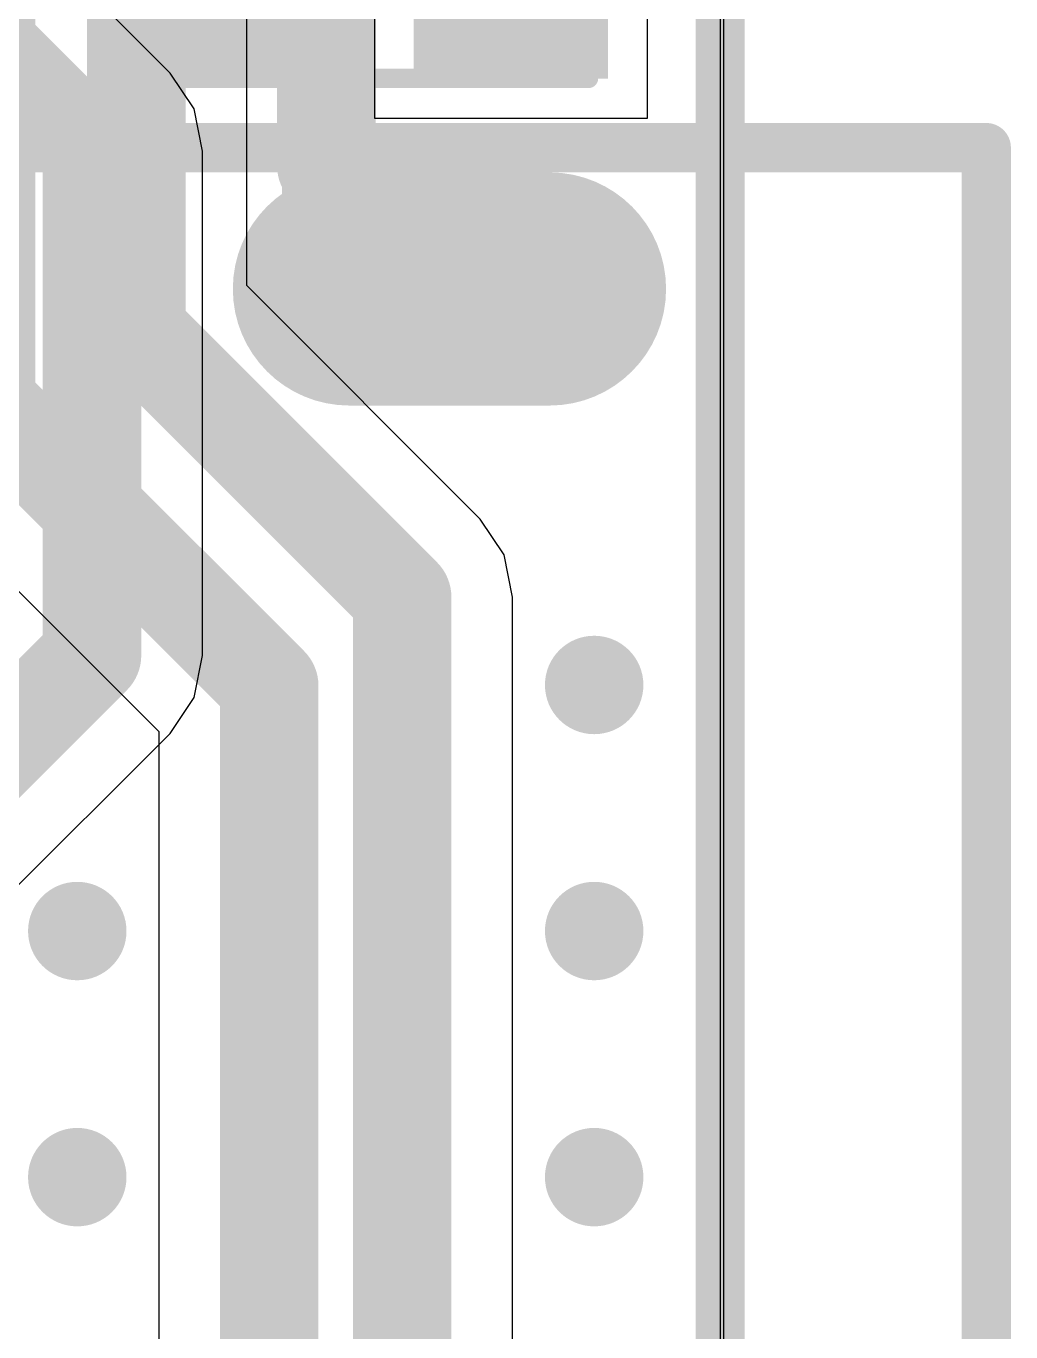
# Model space of a CAD drawing. Header units: millimetres. Extents: x -0.01 to 1.06, y -0.37 to 1.79.
# Drawn here: x 0.859 to 1.059, y 0.985 to 1.2503 of the extents above; entities that cross this region are included whole.
import ezdxf

# ---------------------------------------------------------------- set-up
doc = ezdxf.new("R2010")
doc.units = ezdxf.units.MM
doc.header["$MEASUREMENT"] = 0
for name, color, linetype in [('BottomLayer', 5, 'Continuous'), ('BottomSolder', 6, 'Continuous'), ('Mechanical1', 6, 'Continuous'), ('MultiLayer', 9, 'Continuous'), ('PadHoleLayer', 156, 'Continuous'), ('TopLayer', 1, 'Continuous'), ('TopOverlay', 2, 'Continuous'), ('TopPaste', 8, 'Continuous'), ('TopSolder', 216, 'Continuous'), ('ViaHoleLayer', 16, 'Continuous')]:
    doc.layers.add(name, color=color, linetype=linetype)

# ---------------------------------------------------------------- blocks, each defined once
blk = doc.blocks.new('_________C_45')
at = {"layer": 'BottomLayer'}
h = blk.add_hatch(color=5, dxfattribs=at)
edge = h.paths.add_edge_path()
edge.add_arc((0.17028, -0.11627), 0.01969, 180, 360)
edge.add_line((0.18996, -0.11627), (0.18996, -0.07564))
edge.add_arc((0.17028, -0.07564), 0.01969, 0, 180)
edge.add_line((0.15059, -0.07564), (0.15059, -0.11627))
at = {"layer": 'BottomSolder'}
h = blk.add_hatch(color=6, dxfattribs=at)
edge = h.paths.add_edge_path()
edge.add_arc((0.17028, -0.11627), 0.02369, 180, 360)
edge.add_line((0.19396, -0.11627), (0.19396, -0.07564))
edge.add_arc((0.17028, -0.07564), 0.02369, 0, 180)
edge.add_line((0.14659, -0.07564), (0.14659, -0.11627))
at = {"layer": 'MultiLayer'}
h = blk.add_hatch(color=9, dxfattribs=at)
edge = h.paths.add_edge_path()
edge.add_arc((0.17028, -0.11627), 0.01969, 180, 360)
edge.add_line((0.18996, -0.11627), (0.18996, -0.07564))
edge.add_arc((0.17028, -0.07564), 0.01969, 0, 180)
edge.add_line((0.15059, -0.07564), (0.15059, -0.11627))
at = {"layer": 'PadHoleLayer'}
h = blk.add_hatch(color=156, dxfattribs=at)
edge = h.paths.add_edge_path()
edge.add_arc((0.17028, -0.11111), 0.00984, 180, 360)
edge.add_line((0.18012, -0.11111), (0.18012, -0.0808))
edge.add_arc((0.17028, -0.0808), 0.00984, 0, 180)
edge.add_line((0.16043, -0.0808), (0.16043, -0.11111))
at = {"layer": 'TopLayer'}
h = blk.add_hatch(color=1, dxfattribs=at)
edge = h.paths.add_edge_path()
edge.add_arc((0.17028, -0.11627), 0.01969, 180, 360)
edge.add_line((0.18996, -0.11627), (0.18996, -0.07564))
edge.add_arc((0.17028, -0.07564), 0.01969, 0, 180)
edge.add_line((0.15059, -0.07564), (0.15059, -0.11627))
at = {"layer": 'TopSolder'}
h = blk.add_hatch(color=216, dxfattribs=at)
edge = h.paths.add_edge_path()
edge.add_arc((0.17028, -0.11627), 0.02369, 180, 360)
edge.add_line((0.19396, -0.11627), (0.19396, -0.07564))
edge.add_arc((0.17028, -0.07564), 0.02369, 0, 180)
edge.add_line((0.14659, -0.07564), (0.14659, -0.11627))
at = {"layer": 'TopOverlay', "const_width": 0.01}
for points in [[(0.199, 0.128), (0.199, -0.205)], [(-0.2, -0.205), (0.199, -0.205)]]:
    blk.add_lwpolyline(points, dxfattribs=at)
at = {"layer": 'TopOverlay', "const_width": 0.005}
blk.add_lwpolyline([(0.1965, -0.205, 1), (0.2015, -0.205, 1)], format="xyb", close=True, dxfattribs=at)
blk.add_lwpolyline([(0.1965, -0.205, 1), (0.2015, -0.205, 1)], format="xyb", close=True, dxfattribs=at)
blk = doc.blocks.new('CAP_0603_47')
at = {"layer": 'TopLayer'}
for points in [[(-0.04724, -0.01772), (-0.04724, 0.01772), (-0.01575, 0.01772), (-0.01575, -0.01772)], [(0.01575, -0.01772), (0.01575, 0.01772), (0.04724, 0.01772), (0.04724, -0.01772)]]:
    blk.add_hatch(color=1, dxfattribs=at).paths.add_polyline_path(points)
at = {"layer": 'TopPaste'}
for points in [[(-0.04724, -0.01772), (-0.04724, 0.01772), (-0.01575, 0.01772), (-0.01575, -0.01772)], [(0.01575, -0.01772), (0.01575, 0.01772), (0.04724, 0.01772), (0.04724, -0.01772)]]:
    blk.add_hatch(color=8, dxfattribs=at).paths.add_polyline_path(points)
at = {"layer": 'TopSolder'}
for points in [[(-0.05124, -0.02172), (-0.05124, 0.02172), (-0.01175, 0.02172), (-0.01175, -0.02172)], [(0.01175, -0.02172), (0.01175, 0.02172), (0.05124, 0.02172), (0.05124, -0.02172)]]:
    blk.add_hatch(color=216, dxfattribs=at).paths.add_polyline_path(points)
at = {"layer": 'TopOverlay', "const_width": 0.00394}
for points in [[(-0.04724, 0.02165), (0.04724, 0.02165)], [(-0.04724, -0.02165), (0.04724, -0.02165)]]:
    blk.add_lwpolyline(points, dxfattribs=at)
at = {"layer": 'TopOverlay', "const_width": 0.00197}
for points in [[(-0.04823, 0.02165, 1), (-0.04626, 0.02165, 1)], [(0.04626, 0.02165, 1), (0.04823, 0.02165, 1)], [(-0.04823, -0.02165, 1), (-0.04626, -0.02165, 1)], [(0.04626, -0.02165, 1), (0.04823, -0.02165, 1)]]:
    blk.add_lwpolyline(points, format="xyb", close=True, dxfattribs=at)

msp = doc.modelspace()

# ---------------------------------------------------------------- hatches: boundary and pattern name
at = {"layer": 'BottomLayer'}
h = msp.add_hatch(color=5, dxfattribs=at)
edge = h.paths.add_edge_path()
edge.add_arc((0.9744, 1.11641), 0.01, 0, 360)
h = msp.add_hatch(color=5, dxfattribs=at)
edge = h.paths.add_edge_path()
edge.add_arc((0.8694, 1.06641), 0.01, 0, 360)
h = msp.add_hatch(color=5, dxfattribs=at)
edge = h.paths.add_edge_path()
edge.add_arc((0.9744, 1.06641), 0.01, 0, 360)
h = msp.add_hatch(color=5, dxfattribs=at)
edge = h.paths.add_edge_path()
edge.add_arc((0.8694, 1.01641), 0.01, 0, 360)
h = msp.add_hatch(color=5, dxfattribs=at)
edge = h.paths.add_edge_path()
edge.add_arc((0.9744, 1.01641), 0.01, 0, 360)
at = {"layer": 'TopLayer'}
h = msp.add_hatch(color=1, dxfattribs=at)
edge = h.paths.add_edge_path()
edge.add_arc((0.9744, 1.11641), 0.01, 0, 360)
h = msp.add_hatch(color=1, dxfattribs=at)
edge = h.paths.add_edge_path()
edge.add_arc((0.8694, 1.06641), 0.01, 0, 360)
h = msp.add_hatch(color=1, dxfattribs=at)
edge = h.paths.add_edge_path()
edge.add_arc((0.9744, 1.06641), 0.01, 0, 360)
h = msp.add_hatch(color=1, dxfattribs=at)
edge = h.paths.add_edge_path()
edge.add_arc((0.8694, 1.01641), 0.01, 0, 360)
h = msp.add_hatch(color=1, dxfattribs=at)
edge = h.paths.add_edge_path()
edge.add_arc((0.9744, 1.01641), 0.01, 0, 360)
at = {"layer": 'ViaHoleLayer'}
h = msp.add_hatch(color=16, dxfattribs=at)
edge = h.paths.add_edge_path()
edge.add_arc((0.9744, 1.11641), 0.006, 0, 360)
h = msp.add_hatch(color=16, dxfattribs=at)
edge = h.paths.add_edge_path()
edge.add_arc((0.8694, 1.06641), 0.006, 0, 360)
h = msp.add_hatch(color=16, dxfattribs=at)
edge = h.paths.add_edge_path()
edge.add_arc((0.9744, 1.06641), 0.006, 0, 360)
h = msp.add_hatch(color=16, dxfattribs=at)
edge = h.paths.add_edge_path()
edge.add_arc((0.8694, 1.01641), 0.006, 0, 360)
h = msp.add_hatch(color=16, dxfattribs=at)
edge = h.paths.add_edge_path()
edge.add_arc((0.9744, 1.01641), 0.006, 0, 360)

# ---------------------------------------------------------------- linework, layer by layer
at = {"layer": 'BottomLayer'}
for p, q in [((1.00069, 1.552), (1.00069, 0.856)), ((0.90383, 1.19756), (0.90383, 1.37191)), ((0.95126, 1.15013), (0.90383, 1.19756)), ((0.83504, 1.15787), (0.88597, 1.10694)), ((0.95612, 1.14285), (0.95126, 1.15013)), ((0.95783, 1.13427), (0.95612, 1.14285)), ((0.95783, 0.92973), (0.95783, 1.13427)), ((0.88597, 1.10694), (0.88597, 0.9502))]:
    msp.add_line(p, q, dxfattribs=at)
at = {"layer": 'BottomLayer', "const_width": 0.02}
for points in [[(0.8814, 1.18827), (0.8814, 1.37191)], [(0.8509, 1.17373), (0.8509, 1.35741)], [(0.8814, 1.18827), (0.9354, 1.13427)], [(0.8509, 1.17373), (0.9084, 1.11623)], [(0.9354, 0.92973), (0.9354, 1.13427)], [(0.9084, 0.94091), (0.9084, 1.11623)]]:
    msp.add_lwpolyline(points, dxfattribs=at)
at = {"layer": 'BottomLayer', "const_width": 0.01}
for points in [[(0.8764, 1.18827, 1), (0.8864, 1.18827, 1)], [(0.8764, 1.18827, 1), (0.8864, 1.18827, 1)], [(0.8459, 1.17373, 1), (0.8559, 1.17373, 1)], [(0.8459, 1.17373, 1), (0.8559, 1.17373, 1)], [(0.9304, 1.13427, 1), (0.9404, 1.13427, 1)], [(0.9304, 1.13427, 1), (0.9404, 1.13427, 1)], [(0.9034, 1.11623, 1), (0.9134, 1.11623, 1)], [(0.9034, 1.11623, 1), (0.9134, 1.11623, 1)]]:
    msp.add_lwpolyline(points, format="xyb", close=True, dxfattribs=at)
at = {"layer": 'Mechanical1', "const_width": 0.01}
msp.add_lwpolyline([(1, 0.08131), (1, 1.70631)], dxfattribs=at)
at = {"layer": 'TopLayer'}
for p, q in [((1, 1.55131), (1, 0.85531)), ((0.92975, 1.29103), (0.92975, 1.23159)), ((0.98524, 1.23159), (0.98524, 1.29103)), ((0.88826, 1.24074), (0.8594, 1.2696)), ((0.89312, 1.23346), (0.88826, 1.24074)), ((0.89483, 1.22488), (0.89312, 1.23346)), ((0.92975, 1.23159), (0.98524, 1.23159)), ((0.89483, 1.12241), (0.89483, 1.22488)), ((0.89312, 1.11383), (0.89483, 1.12241)), ((0.88826, 1.10655), (0.89312, 1.11383)), ((0.85383, 1.07212), (0.88826, 1.10655))]:
    msp.add_line(p, q, dxfattribs=at)
at = {"layer": 'TopLayer', "const_width": 0.02}
for points in [[(0.92, 1.22186), (0.92, 1.267)], [(0.83697, 1.26031), (0.8724, 1.22488)], [(0.8724, 1.12241), (0.8724, 1.22488)], [(0.92, 1.22186), (0.92098, 1.22088)], [(0.92098, 1.20581), (0.92098, 1.22088)], [(0.92098, 1.20581), (0.92993, 1.19686)], [(0.92993, 1.19686), (0.945, 1.19686)], [(0.8314, 1.08141), (0.8724, 1.12241)]]:
    msp.add_lwpolyline(points, dxfattribs=at)
at = {"layer": 'TopLayer', "const_width": 0.01}
for points in [[(0.8674, 1.22488, 1), (0.8774, 1.22488, 1)], [(0.8674, 1.22488, 1), (0.8774, 1.22488, 1)], [(0.915, 1.22186, 1), (0.925, 1.22186, 1)], [(0.915, 1.22186, 1), (0.925, 1.22186, 1)], [(0.91598, 1.22088, 1), (0.92598, 1.22088, 1)], [(0.91598, 1.22088, 1), (0.92598, 1.22088, 1)], [(0.91598, 1.20581, 1), (0.92598, 1.20581, 1)], [(0.91598, 1.20581, 1), (0.92598, 1.20581, 1)], [(0.92493, 1.19686, 1), (0.93493, 1.19686, 1)], [(0.92493, 1.19686, 1), (0.93493, 1.19686, 1)], [(0.94, 1.19686, 1), (0.95, 1.19686, 1)], [(0.8674, 1.12241, 1), (0.8774, 1.12241, 1)], [(0.8674, 1.12241, 1), (0.8774, 1.12241, 1)]]:
    msp.add_lwpolyline(points, format="xyb", close=True, dxfattribs=at)

# ---------------------------------------------------------------- block references
msp.add_blockref('CAP_0603_47', (0.926, 1.26131))
at = {"rotation": 90}
msp.add_blockref('_________C_45', (0.84905, 1.02659), dxfattribs=at)

doc.saveas('drawing.dxf')
